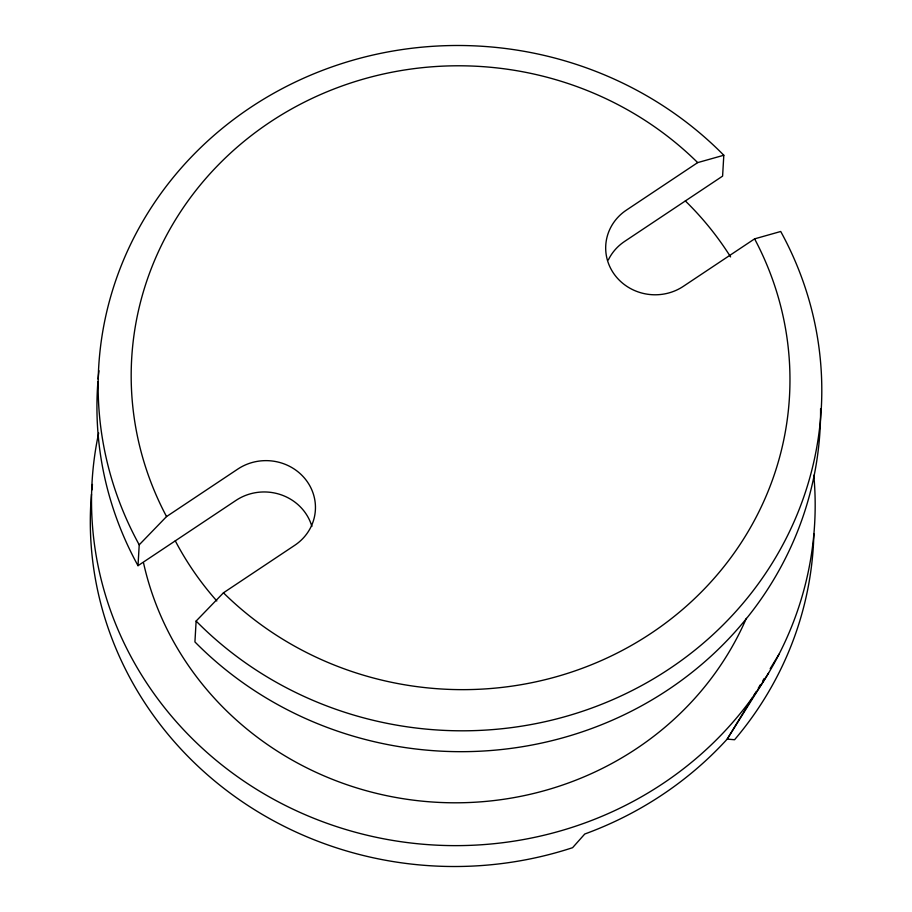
<?xml version="1.0" encoding="UTF-8"?>
<svg xmlns="http://www.w3.org/2000/svg" width="912" height="912" viewBox="0 0 912 912"><rect width="100%" height="100%" fill="white"/><g stroke="black" fill="none" stroke-linecap="round" stroke-linejoin="round"><path stroke-width="1.37" d="M311.881 526.429A49.168 46.535 3.3 0 0 236.037 500.369L138.008 565.691L139.217 544.817A361.893 342.593 3.3 0 1 250.492 107.513A361.893 342.593 3.3 0 1 723.809 155.245L722.6 176.119L624.583 241.441A49.168 46.535 3.3 0 0 608.35 259.909M139.217 544.817L166.543 516.568L237.838 469.053A49.168 46.535 3.3 0 1 306.375 480.464A49.168 46.535 3.3 0 1 294.758 545.296L223.451 592.811L196.126 621.061L194.929 641.934A361.893 342.581 3.3 0 0 593.108 727.981A361.893 342.581 3.3 0 0 820.583 408.747M752.377 697.851L727.195 739.096A361.893 342.593 3.3 0 1 584.763 834.013L572.599 847.681A361.893 342.581 3.3 0 1 91.474 494.236M753.859 695.434L756.082 691.786M758.305 688.15L760.528 684.513M762.751 680.876L764.233 678.448M770.161 668.747L779.042 654.189M768.508 673.193L727.195 739.096L734.559 739.746A361.893 342.581 3.3 0 0 813.88 533.828M723.809 155.245L697.68 162.61L626.384 210.125A49.168 46.535 3.3 0 0 614.756 274.957A49.168 46.535 3.3 0 0 683.293 286.368L754.6 238.864L780.718 231.488A361.893 342.593 3.3 0 1 669.442 668.792A361.893 342.593 3.3 0 1 196.126 621.061M746.324 618.382A316.658 299.763 3.3 0 1 424.707 801.397A316.658 299.763 3.3 0 1 143.549 562.943M216.817 600.962A316.669 299.774 3.3 0 1 175.286 540.85M685.334 200.948A316.669 299.774 3.3 0 1 730.592 256.922M813.8 475.266A361.893 342.593 3.3 0 1 433.075 844.968A361.893 342.593 3.3 0 1 98.678 432.995M91.861 490.029A361.893 342.581 3.3 0 1 92.454 484.443M754.6 238.864A329.449 311.87 3.3 0 1 651.271 633.19A329.449 311.87 3.3 0 1 223.451 592.811M166.543 516.568A329.449 311.87 3.3 0 1 269.872 122.242A329.449 311.87 3.3 0 1 697.68 162.61M138.008 565.691A361.893 342.581 3.3 0 1 97.903 381.854M98.12 379.073A361.893 342.581 3.3 0 1 98.952 370.728"/></g></svg>
